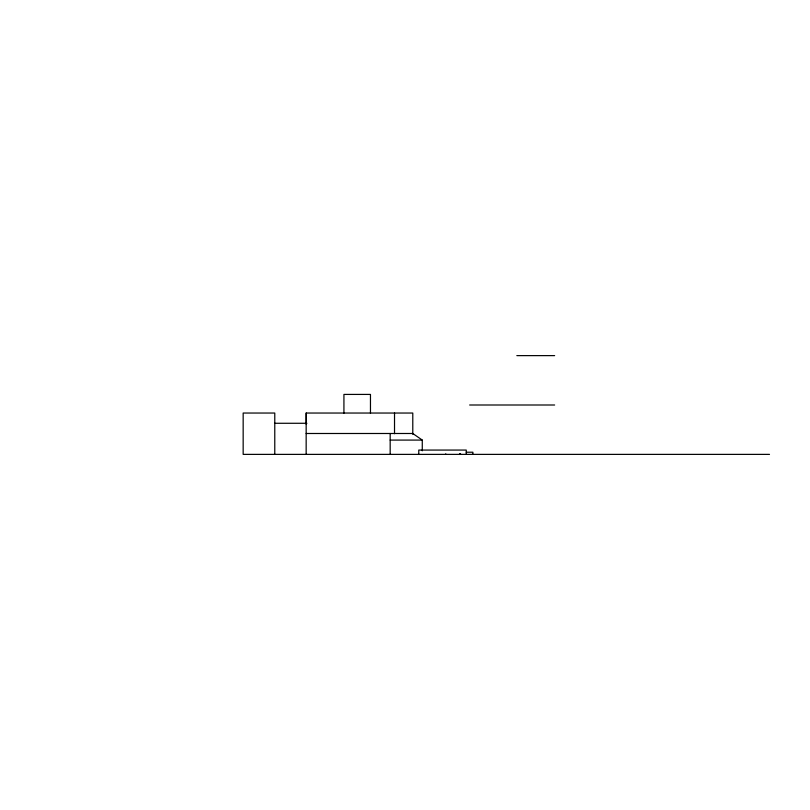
<?xml version="1.0" encoding="UTF-8"?>
<svg xmlns="http://www.w3.org/2000/svg" width="810" height="810" viewBox="0 0 810 810"><rect width="100%" height="100%" fill="white"/><g stroke="black" fill="none" stroke-linecap="round" stroke-linejoin="round"><path stroke-width="1.21" d="M516.82 355.62L554.637 355.62M469.648 405L554.637 405M274.772 423.276L306.919 423.276M306.16 433.492L412.776 433.492L422.293 440.083L390.177 440.083M466.246 452.223L472.888 452.223L472.888 454.38M769.5 454.38L243.162 454.38L243.162 413.039L274.772 413.039L274.772 454.38M466.246 454.38L466.246 450.066L418.77 450.066L418.77 454.38M460.495 453.691L460.495 454.38M459.675 453.691L459.675 454.38M445.763 453.843L445.763 454.38M422.273 440.083L422.273 450.805M412.786 434.342L412.786 413.039L306.16 413.039L306.16 454.38M394.521 413.039L394.521 433.714M390.177 433.492L390.177 454.38M370.464 413.161L370.464 394.419L343.926 394.419L343.926 413.161M306.231 413.039L306.231 424.318"/></g></svg>
